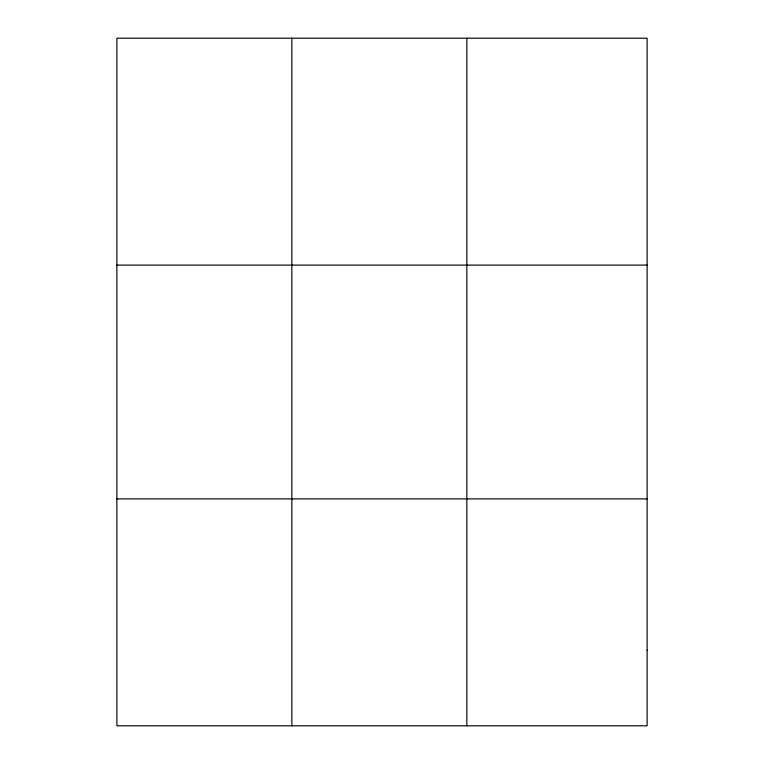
<?xml version="1.0" encoding="UTF-8"?>
<svg xmlns="http://www.w3.org/2000/svg" width="764" height="764" viewBox="0 0 764 764"><rect width="100%" height="100%" fill="white"/><g stroke="black" fill="none" stroke-linecap="round" stroke-linejoin="round"><path stroke-width="1.15" d="M291.858 725.8L291.858 38.2M466.833 725.8L466.833 38.2M116.882 265.108L647.118 265.108M116.882 498.892L647.118 498.892M647.118 650.164L647.118 725.8L116.882 725.8L116.882 38.2L647.118 38.2L647.118 650.164"/></g></svg>
